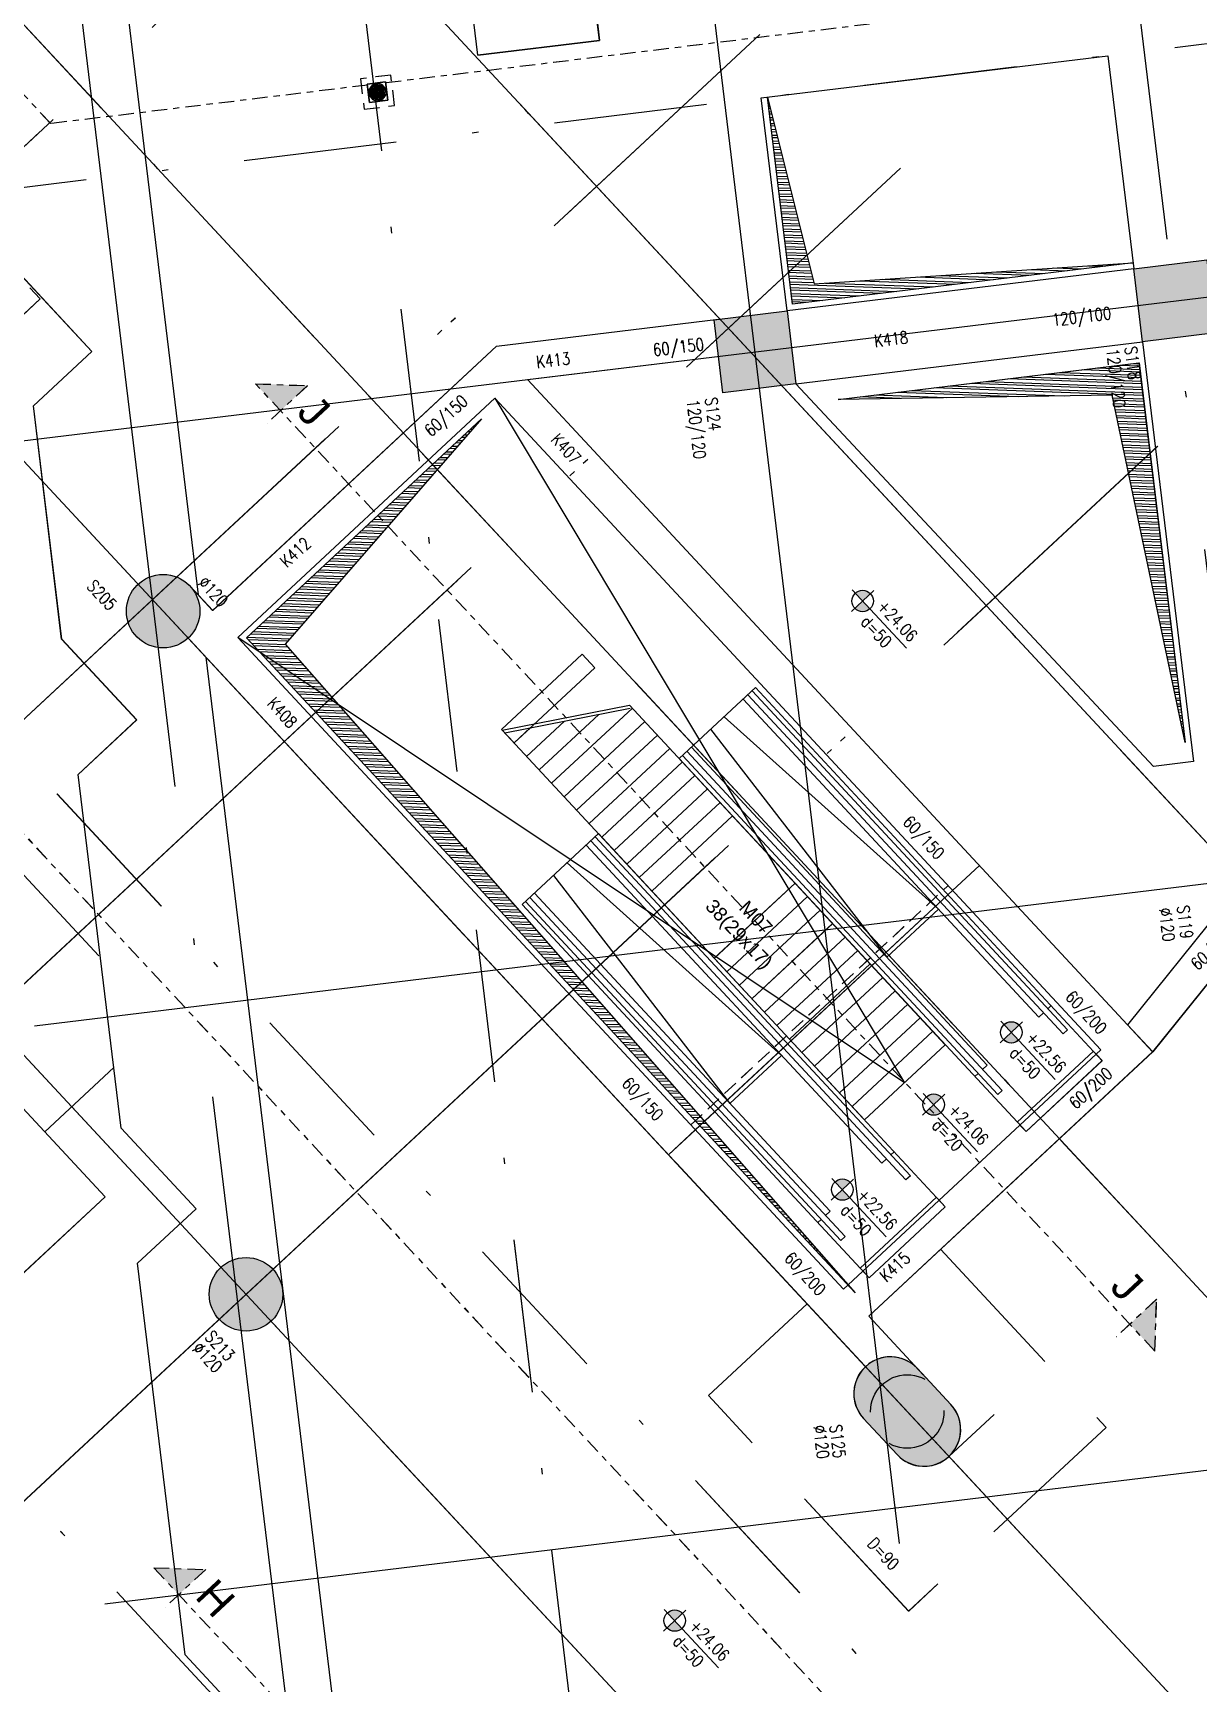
# Model space of a CAD drawing. Header units: inches. Extents: x 400392 to 401495, y 4543971 to 4544133.
# Drawn here: x 400436.44 to 400455.46, y 4544053.25 to 4544080.18 of the extents above; entities that cross this region are included whole.
import ezdxf
from ezdxf.enums import TextEntityAlignment as Align

# ---------------------------------------------------------------- set-up
doc = ezdxf.new("R2010")
doc.units = ezdxf.units.IN
doc.header["$MEASUREMENT"] = 0
for name, pattern in [('ACAD_ISO05W100', [33, 24, -3, 0, -3, 0, -3]), ('AKS', [3, 2.5, -0.25, 0, -0.25]), ('CENTER', [2, 1.25, -0.25, 0.25, -0.25]), ('CIZGI', [0.4, 0.25, -0.15]), ('CONTINU', [0]), ('DASHDOT2', [0.5, 0.25, -0.125, 0, -0.125]), ('HIDDEN', [0.375, 0.25, -0.125])]:
    doc.linetypes.add(name, pattern=pattern)
doc.layers.add('A-DETL', color=90, linetype='Continuous', lineweight=15)
doc.layers.add('A-DETL-GENF', color=92, linetype='Continuous', lineweight=9)
for name, color, linetype in [('aks prota', 2, 'AKS'), ('boşluk prota', 2, 'Continuous'), ('boşluk taraması prota', 252, 'Continuous'), ('iderzi_PROTA', 3, 'Continuous'), ('kesit tarama prota', 252, 'Continuous'), ('kiriş boyutu prota', 6, 'Continuous'), ('kiriş prota', 6, 'Continuous'), ('kolon prota', 1, 'Continuous'), ('kolon tarama prota', 252, 'Continuous'), ('lkolon prota', 4, 'Continuous'), ('merdiven prota', 2, 'Continuous'), ('PRT-AL-TUNEL_EKSENI', 14, 'DASHDOT2'), ('PRT-MI-a_fit_drainage', 10, 'Continuous'), ('prt-s-taxis', 7, 'Continuous'), ('skesit prota', 7, 'Continuous'), ('st-s_level (kot)', 6, 'Continuous'), ('st-s_levelmark (kot işareti)', 4, 'Continuous'), ('st_s_ölçü', 4, 'Continuous'), ('temel prota', 6, 'Continuous'), ('tkesit prota', 7, 'Continuous'), ('tkolon prota', 6, 'Continuous')]:
    doc.layers.add(name, color=color, linetype=linetype)
doc.styles.add('Arial', font='Arial.ttf')
doc.styles.add('OLCU', font='romanstw.shx')
doc.styles.add('PRT-MI-a_Arial', font='Arial.ttf', dxfattribs={"height": 30})
doc.styles.add('TKIRIS', font='romanstw.shx')
doc.styles.add('tkolon', font='romanstw.shx')

# ---------------------------------------------------------------- blocks, each defined once
blk = doc.blocks.new('+24.06 mekanik')
at = {"layer": 'kolon tarama prota', "color": 253}
for p, q in [((17183, 146239), (15183, 146239)), ((15183, 146239), (17183, 146239)), ((17183, 146239), (17183, 144239)), ((17183, 144239), (17183, 146239)), ((17183, 146239), (17183, 146239)), ((17183, 144239), (15183, 144239)), ((17183, 144239), (15183, 144239)), ((17183, 144239), (17183, 144239)), ((17433, 142689), (17433, 142389)), ((17733, 142689), (17433, 142689)), ((17433, 142689), (17733, 142689)), ((17433, 142389), (17433, 142689)), ((17433, 142689), (17433, 142689)), ((17733, 142389), (17733, 142689)), ((17733, 142689), (17733, 142389)), ((17733, 142689), (17733, 142689)), ((17463, 142544), (17443, 142544)), ((17443, 142544), (17463, 142544)), ((17443, 142544), (17443, 142544)), ((17443, 142534), (17463, 142534)), ((17463, 142534), (17443, 142534)), ((17443, 142534), (17443, 142534)), ((17463, 142544), (17463, 142544)), ((17463, 142534), (17463, 142534)), ((17508, 142544), (17488, 142544)), ((17488, 142544), (17508, 142544)), ((17488, 142544), (17488, 142544)), ((17488, 142534), (17508, 142534)), ((17508, 142534), (17488, 142534)), ((17488, 142534), (17488, 142534)), ((17508, 142544), (17508, 142544)), ((17508, 142534), (17508, 142534)), ((17553, 142544), (17533, 142544)), ((17533, 142544), (17553, 142544)), ((17533, 142544), (17533, 142544)), ((17533, 142534), (17553, 142534)), ((17553, 142534), (17533, 142534)), ((17533, 142534), (17533, 142534)), ((17553, 142544), (17553, 142544)), ((17553, 142534), (17553, 142534)), ((17578, 142679), (17578, 142659)), ((17578, 142659), (17578, 142679)), ((17578, 142679), (17578, 142679)), ((17578, 142659), (17578, 142659)), ((17578, 142634), (17578, 142614)), ((17578, 142614), (17578, 142634)), ((17578, 142634), (17578, 142634)), ((17578, 142614), (17578, 142614)), ((17578, 142588), (17578, 142568)), ((17578, 142568), (17578, 142588)), ((17578, 142588), (17578, 142588)), ((17578, 142568), (17578, 142568)), ((17578, 142509), (17578, 142489)), ((17578, 142489), (17578, 142509)), ((17578, 142509), (17578, 142509)), ((17578, 142489), (17578, 142489)), ((17578, 142464), (17578, 142444)), ((17578, 142444), (17578, 142464)), ((17578, 142464), (17578, 142464)), ((17578, 142444), (17578, 142444)), ((17578, 142419), (17578, 142399)), ((17578, 142399), (17578, 142419)), ((17578, 142419), (17578, 142419)), ((17588, 142659), (17588, 142679)), ((17588, 142679), (17588, 142659)), ((17588, 142679), (17588, 142679)), ((17588, 142659), (17588, 142659)), ((17588, 142614), (17588, 142634)), ((17588, 142634), (17588, 142614)), ((17588, 142634), (17588, 142634)), ((17588, 142614), (17588, 142614)), ((17588, 142568), (17588, 142588)), ((17588, 142588), (17588, 142568)), ((17588, 142588), (17588, 142588)), ((17588, 142568), (17588, 142568)), ((17588, 142489), (17588, 142509)), ((17588, 142509), (17588, 142489)), ((17588, 142509), (17588, 142509)), ((17588, 142489), (17588, 142489)), ((17588, 142444), (17588, 142464)), ((17588, 142464), (17588, 142444)), ((17588, 142464), (17588, 142464)), ((17588, 142444), (17588, 142444)), ((17588, 142399), (17588, 142419)), ((17588, 142419), (17588, 142399)), ((17588, 142419), (17588, 142419)), ((17632, 142544), (17612, 142544)), ((17612, 142544), (17632, 142544)), ((17612, 142544), (17612, 142544)), ((17612, 142534), (17632, 142534)), ((17632, 142534), (17612, 142534)), ((17612, 142534), (17612, 142534)), ((17632, 142544), (17632, 142544)), ((17632, 142534), (17632, 142534)), ((17678, 142544), (17658, 142544)), ((17658, 142544), (17678, 142544)), ((17658, 142544), (17658, 142544)), ((17658, 142534), (17678, 142534)), ((17678, 142534), (17658, 142534)), ((17658, 142534), (17658, 142534)), ((17678, 142544), (17678, 142544)), ((17678, 142534), (17678, 142534)), ((17723, 142544), (17703, 142544)), ((17703, 142544), (17723, 142544)), ((17703, 142544), (17703, 142544)), ((17703, 142534), (17723, 142534)), ((17723, 142534), (17703, 142534)), ((17703, 142534), (17703, 142534)), ((17723, 142544), (17723, 142544)), ((17723, 142534), (17723, 142534)), ((17433, 142389), (17733, 142389)), ((17733, 142389), (17433, 142389)), ((17433, 142389), (17433, 142389)), ((17578, 142399), (17578, 142399)), ((17588, 142399), (17588, 142399)), ((17733, 142389), (17733, 142389))]:
    blk.add_line(p, q, dxfattribs=at)
for centre, radius, start, end in [((17583, 142539), 140, 92.0467, 177.9533), ((17583, 142539), 140, 92.0467, 177.9533), ((17583, 142539), 140, 182.0467, 267.9533), ((17583, 142539), 140, 182.0467, 267.9533), ((17583, 142539), 120, 92.388, 177.612), ((17583, 142539), 120, 92.388, 177.612), ((17583, 142539), 120, 182.388, 267.612), ((17583, 142539), 120, 182.388, 267.612), ((17583, 142539), 100, 0, 180), ((17583, 142539), 100, 0, 180), ((17583, 142539), 100, 180, 0), ((17583, 142539), 100, 180, 0), ((17583, 142539), 95, 93.017, 176.983), ((17583, 142539), 95, 93.017, 176.983), ((17583, 142539), 95, 183.017, 266.983), ((17583, 142539), 95, 183.017, 266.983), ((17583, 142539), 90, 0, 180), ((17583, 142539), 90, 0, 180), ((17583, 142539), 90, 180, 0), ((17583, 142539), 90, 180, 0), ((17583, 142539), 75, 93.8226, 176.1774), ((17583, 142539), 75, 93.8226, 176.1774), ((17583, 142539), 75, 183.8226, 266.1774), ((17583, 142539), 75, 183.8226, 266.1774), ((17583, 142539), 59, 0, 180), ((17583, 142539), 59, 180, 0), ((17583, 142539), 50, 0, 180), ((17583, 142539), 50, 0, 180), ((17583, 142539), 50, 95.7392, 174.2608), ((17583, 142539), 50, 95.7392, 174.2608), ((17583, 142539), 50, 180, 0), ((17583, 142539), 50, 180, 0), ((17583, 142539), 50, 185.7392, 264.2608), ((17583, 142539), 50, 185.7392, 264.2608), ((17583, 142539), 30, 99.5941, 170.4059), ((17583, 142539), 30, 99.5941, 170.4059), ((17583, 142509), 29.5, 90, 270), ((17583, 142539), 30, 189.5941, 260.4059), ((17583, 142539), 30, 189.5941, 260.4059), ((17583, 142568), 29.5, 270, 90), ((17583, 142539), 140, 2.0467, 87.9533), ((17583, 142539), 140, 2.0467, 87.9533), ((17583, 142539), 120, 2.388, 87.612), ((17583, 142539), 120, 2.388, 87.612), ((17583, 142539), 95, 3.017, 86.983), ((17583, 142539), 95, 3.017, 86.983), ((17583, 142539), 75, 3.8226, 86.1774), ((17583, 142539), 75, 3.8226, 86.1774), ((17583, 142539), 50, 5.7392, 84.2608), ((17583, 142539), 50, 5.7392, 84.2608), ((17583, 142539), 30, 9.5941, 80.4059), ((17583, 142539), 30, 9.5941, 80.4059), ((17583, 142539), 120, 272.388, 357.612), ((17583, 142539), 140, 272.0467, 357.9533), ((17583, 142539), 50, 275.7392, 354.2608), ((17583, 142539), 30, 279.5941, 350.4059), ((17583, 142539), 95, 273.017, 356.983), ((17583, 142539), 75, 273.8226, 356.1774), ((17583, 142539), 140, 272.0467, 357.9533), ((17583, 142539), 120, 272.388, 357.612), ((17583, 142539), 30, 279.5941, 350.4059), ((17583, 142539), 50, 275.7392, 354.2608), ((17583, 142539), 75, 273.8226, 356.1774), ((17583, 142539), 95, 273.017, 356.983)]:
    blk.add_arc(centre, radius, start, end, dxfattribs=at)
blk = doc.blocks.new('PLAN_KOT')
at = {"layer": 'st-s_levelmark (kot işareti)'}
h = blk.add_hatch(color=256, dxfattribs=at)
h.paths.add_polyline_path([(0, 17.5, 0.414214), (-17.5, 0), (0, 0)])
h.paths.add_polyline_path([(17.5, 0), (0, 0), (0, -17.5, 0.414214)])
for p, q in [((105, 0), (-25, 0)), ((0, 25), (0, -25))]:
    blk.add_line(p, q, dxfattribs=at)
blk.add_circle((0, 0), 17.5, dxfattribs=at)
at = {"layer": 'st-s_level (kot)', "color": 6, "style": 'OLCU', "width": 0.8}
for tag, p in [('KOT', (22.7, 9.8)), ('DÖŞEME_KALINLIĞI', (22.7, -27.6))]:
    blk.add_attdef(tag, p, '', height=20, dxfattribs=at)
blk = doc.blocks.new('A$C5FA63770')
at = {"color": 253}
blk.add_lwpolyline([(-574.4, 268.9), (-574.4, 98.9)], dxfattribs=at)
at = {"layer": 'st_s_ölçü', "color": 252, "ltscale": 0.1}
blk.add_line((236, 98.9), (236, 268.9), dxfattribs=at)
for points in [[(-574.4, 98.9), (257, 98.9), (257, 268.9), (-574.4, 268.9)], [(-574.4, 261.4), (181.3, 261.4), (181.3, 251.7), (-574.4, 251.7)], [(-574.4, 241.4), (134.3, 241.4), (134.3, 251.7)], [(134.3, 268.9), (134.3, 261.4)], [(-574.4, 168.9), (-105.9, 126.4), (-105.9, 241.4), (-574.4, 198.9)], [(-574.4, 126.4), (134.3, 126.4), (134.3, 116.2)], [(-574.4, 106.4), (181.3, 106.4), (181.3, 116.2), (-574.4, 116.2)], [(134.3, 98.9), (134.3, 106.4)]]:
    blk.add_lwpolyline(points, dxfattribs=at)
blk = doc.blocks.new('Stair_Anotation')
at = {"color": 0, "style": 'PRT-MI-a_Arial'}
blk.add_attdef('M.ADI', text='', height=0.2, dxfattribs=at).set_placement((0, 0), align=Align.BOTTOM_CENTER)
blk.add_attdef('BAS.SAYI-(EN-RIHT)', text='', height=0.2, dxfattribs=at).set_placement((0, -0.08), align=Align.TOP_CENTER)
blk = doc.blocks.new('YER SUZGECI_20x20')
at = {"color": 2}
blk.add_lwpolyline([(-20, 0), (0, 0), (0, 20), (-20, 20)], close=True, dxfattribs=at)
for points in [[(0, 20), (-20, 0)], [(-20, 20), (0, 0)]]:
    blk.add_lwpolyline(points, dxfattribs=at)
blk.add_circle((-10, 10), 7, dxfattribs=at)
blk = doc.blocks.new('A$C1a5ef8c2')
at = {"layer": 'boşluk taraması prota', "ltscale": 2}
h = blk.add_hatch(dxfattribs=at)
h.set_pattern_fill('ANSI31', color=256, scale=0.03, angle=-47.076, style=0)
h.set_pattern_definition([(357.923994, (-713.2251, 287.54793), (0.003450452, 0.095187483), [])])
h.paths.add_polyline_path([(57.596, 101.464), (62.803, 101.808), (57.243, 101.133), (56.834, 104.508)])
h = blk.add_hatch(dxfattribs=at)
h.set_pattern_fill('ANSI31', color=256, scale=0.03, angle=-47.076, style=0)
h.set_pattern_definition([(357.923994, (-707.14754, 287.05697), (0.003450452, 0.095187483), [])])
h.paths.add_polyline_path([(62.46, 99.645), (58.059, 99.587), (62.899, 100.175), (63.651, 93.979)])
h = blk.add_hatch(dxfattribs=at)
h.set_pattern_fill('ANSI31', color=256, scale=0.03, angle=-47.076, style=0)
h.set_pattern_definition([(357.923994, (-740.54541, 339.98554), (0.003450452, 0.095187483), [])])
h.paths.add_polyline_path([(52.168, 99.26), (48.962, 95.587), (58.269, 85.003), (48.33, 95.69)])
at = {"layer": 'kesit tarama prota'}
h = blk.add_hatch(color=256, dxfattribs=at)
h.dxf.hatch_style = 1
h.paths.add_polyline_path([(49.327, 99.802), (48.479, 99.833), (48.887, 99.394)])
h = blk.add_hatch(color=256, dxfattribs=at)
h.dxf.hatch_style = 1
h.paths.add_polyline_path([(63.188, 84.898), (63.158, 84.05), (62.749, 84.489)])
h = blk.add_hatch(color=256, dxfattribs=at)
h.dxf.hatch_style = 1
h.paths.add_polyline_path([(47.666, 80.486), (46.818, 80.516), (47.227, 80.077)])
at = {"layer": 'kolon tarama prota'}
h = blk.add_hatch(color=256, dxfattribs=at)
h.dxf.hatch_style = 1
h.paths.add_polyline_path([(64.005, 101.853), (64.15, 100.662), (62.959, 100.517), (62.814, 101.709)])
h = blk.add_hatch(color=256, dxfattribs=at)
h.dxf.hatch_style = 1
h.paths.add_polyline_path([(57.155, 101.022), (57.3, 99.83), (56.109, 99.686), (55.964, 100.877)])
h = blk.add_hatch(color=256, dxfattribs=at)
h.dxf.hatch_style = 1
edge = h.paths.add_edge_path()
edge.add_arc((46.971, 96.123), 0.6, -47.076, 312.924)
h = blk.add_hatch(color=256, dxfattribs=at)
h.dxf.hatch_style = 1
edge = h.paths.add_edge_path()
edge.add_arc((48.324, 84.977), 0.6, -47.076, 312.924)
h = blk.add_hatch(color=256, dxfattribs=at)
h.dxf.hatch_style = 1
edge = h.paths.add_edge_path()
edge.add_arc((58.844, 83.357), 0.6, 42.924, 222.924)
edge.add_line((58.405, 82.948), (58.95, 82.362))
edge.add_arc((59.389, 82.771), 0.6, 222.924, 402.924)
edge.add_line((59.828, 83.179), (59.284, 83.765))
at = {"layer": 'A-DETL', "color": 1, "lineweight": 5}
blk.add_lwpolyline([(18.906, 133.421), (126.814, 17.396)], dxfattribs=at)
at = {"layer": 'aks prota', "ltscale": 10}
for p, q in [((133.168, 17.979), (20.172, 139.475)), ((133.168, 17.979), (20.172, 139.475)), ((133.168, 17.979), (20.172, 139.475)), ((131.311, 19.976), (20.172, 139.475)), ((133.168, 17.979), (20.172, 139.475)), ((125.918, 11.237), (12.923, 132.733)), ((125.918, 11.237), (12.923, 132.733)), ((125.918, 11.237), (12.923, 132.733)), ((124.062, 13.233), (12.923, 132.733)), ((125.918, 11.237), (12.923, 132.733)), ((121.085, 6.742), (8.09, 128.238)), ((121.085, 6.742), (8.09, 128.238)), ((121.085, 6.742), (8.09, 128.238)), ((119.229, 8.739), (8.09, 128.238)), ((121.085, 6.742), (8.09, 128.238)), ((70.617, 42.433), (60.511, 125.652)), ((70.617, 42.433), (60.511, 125.652)), ((70.617, 42.433), (60.511, 125.652)), ((70.617, 42.433), (60.511, 125.652)), ((70.617, 42.433), (60.511, 125.652)), ((70.617, 42.433), (60.511, 125.651)), ((62.622, 51.028), (53.661, 124.82)), ((62.622, 51.028), (53.661, 124.82)), ((62.622, 51.028), (53.661, 124.82)), ((62.622, 51.028), (53.661, 124.82)), ((62.622, 51.028), (53.661, 124.82)), ((62.622, 51.028), (53.661, 124.82)), ((62.622, 51.028), (53.661, 124.82)), ((50.797, 63.38), (43.486, 123.584)), ((50.797, 63.38), (43.486, 123.584)), ((50.797, 63.38), (43.486, 123.584)), ((50.797, 63.38), (43.486, 123.584)), ((50.797, 63.38), (43.486, 123.584)), ((50.797, 63.38), (43.486, 123.584)), ((50.797, 63.38), (43.486, 123.584)), ((120.622, 31.469), (36.574, 121.839)), ((120.622, 31.469), (36.574, 121.839)), ((113.372, 24.727), (29.325, 115.097)), ((113.372, 24.727), (29.325, 115.097)), ((108.54, 20.232), (24.492, 110.602)), ((26.653, 86.918), (52.051, 110.539)), ((26.653, 86.918), (52.051, 110.539)), ((26.653, 86.918), (52.051, 110.539)), ((26.872, 87.121), (52.051, 110.539)), ((31.311, 81.909), (56.709, 105.53)), ((31.311, 81.909), (56.709, 105.53)), ((31.311, 81.909), (56.709, 105.53)), ((31.53, 82.113), (56.709, 105.53)), ((31.53, 82.113), (56.709, 105.53)), ((43.727, 98.786), (90.086, 104.416)), ((43.727, 98.786), (90.086, 104.416)), ((43.727, 98.786), (90.086, 104.416)), ((43.727, 98.786), (90.086, 104.416)), ((43.727, 98.786), (90.086, 104.416)), ((43.727, 98.786), (90.086, 104.416)), ((43.727, 98.786), (90.086, 104.416)), ((33.473, 79.604), (59.005, 103.35)), ((33.473, 79.604), (59.005, 103.35)), ((33.473, 79.604), (59.005, 103.35)), ((33.692, 79.807), (59.005, 103.35)), ((33.692, 79.807), (59.005, 103.35)), ((37.672, 75.07), (63.204, 98.816)), ((37.672, 75.07), (63.204, 98.816)), ((37.672, 75.07), (63.204, 98.816)), ((37.891, 75.274), (63.204, 98.816)), ((37.891, 75.274), (63.204, 98.816)), ((44.872, 89.356), (91.232, 94.986)), ((44.872, 89.356), (91.232, 94.986)), ((44.872, 89.356), (91.232, 94.986)), ((44.872, 89.356), (91.232, 94.986)), ((44.872, 89.356), (91.232, 94.986)), ((44.872, 89.356), (91.232, 94.986)), ((44.872, 89.356), (91.232, 94.986)), ((46.017, 79.925), (92.377, 85.555)), ((46.017, 79.926), (92.377, 85.555)), ((46.017, 79.926), (92.377, 85.555)), ((46.017, 79.926), (92.377, 85.555)), ((46.017, 79.926), (92.377, 85.555)), ((46.017, 79.926), (92.377, 85.555))]:
    blk.add_line(p, q, dxfattribs=at)
at = {"layer": 'boşluk prota', "ltscale": 0.05}
for points in [[(57.596, 101.464), (62.803, 101.808), (57.243, 101.133), (56.834, 104.508)], [(62.46, 99.645), (57.991, 99.579), (62.899, 100.175), (63.651, 93.979)], [(52.168, 99.26), (48.962, 95.587), (58.269, 85.003), (48.33, 95.69)]]:
    blk.add_lwpolyline(points, close=True, dxfattribs=at)
at = {"layer": 'iderzi_PROTA', "linetype": 'ACAD_ISO05W100', "lineweight": 30, "ltscale": 2}
blk.add_lwpolyline([(49.467, 68.11), (49.159, 70.643), (48.233, 71.639), (47.596, 76.895), (48.549, 77.781), (47.329, 79.095), (46.553, 85.484), (47.508, 86.373), (46.285, 87.688), (45.584, 93.46), (46.539, 94.348), (45.315, 95.664), (44.853, 99.471), (45.809, 100.361), (44.585, 101.676), (43.795, 108.184), (44.751, 109.073), (43.527, 110.388), (43.02, 114.566), (43.815, 114.662), (43.152, 120.123)], dxfattribs=at)
at = {"layer": 'kiriş prota'}
for p, q in [((45.303, 114.843), (47.545, 96.387)), ((48.188, 95.695), (52.384, 99.598)), ((52.384, 99.598), (62.275, 88.963)), ((47.779, 96.134), (47.395, 96.548)), ((58.436, 83.796), (47.38, 95.684)), ((58.079, 85.06), (48.188, 95.695)), ((47.668, 95.374), (50.898, 68.774)), ((55.658, 87.663), (59.855, 91.566)), ((59.378, 83.664), (58.488, 84.621))]:
    blk.add_line(p, q, dxfattribs=at)
at = {"layer": 'kiriş prota', "linetype": 'HIDDEN'}
blk.add_line((55.585, 87.742), (59.782, 91.644), dxfattribs=at)
at = {"layer": 'kiriş prota'}
for points in [[(62.392, 105.183), (62.813, 101.709), (57.155, 101.022), (56.735, 104.496)], [(44.323, 88.398), (46.026, 86.567), (44.634, 85.273), (42.932, 87.104)]]:
    blk.add_lwpolyline(points, close=True, dxfattribs=at)
for points in [[(47.779, 96.134), (52.415, 100.446), (56.036, 100.886)], [(57.3, 99.83), (62.959, 100.517), (63.79, 93.668), (63.136, 93.588), (57.3, 99.83)], [(62.715, 89.372), (52.92, 99.903), (56.108, 100.29)], [(59.738, 89.048), (54.585, 94.589)], [(58.42, 87.823), (52.506, 94.181)], [(58.079, 85.06), (62.275, 88.963)], [(58.488, 84.621), (63.123, 88.932)]]:
    blk.add_lwpolyline(points, dxfattribs=at)
at = {"layer": 'kiriş prota', "linetype": 'HIDDEN', "ltscale": 5}
for points in [[(59.855, 91.566), (60.294, 91.974)], [(62.715, 89.372), (63.123, 88.932)], [(55.658, 87.663), (55.219, 87.254)]]:
    blk.add_lwpolyline(points, dxfattribs=at)
at = {"layer": 'kolon prota', "color": 1}
for points in [[(64.005, 101.853), (64.15, 100.662), (62.959, 100.517), (62.814, 101.709)], [(57.155, 101.022), (57.3, 99.83), (56.109, 99.686), (55.964, 100.877)]]:
    blk.add_lwpolyline(points, close=True, dxfattribs=at)
blk.add_lwpolyline([(59.284, 83.765, 1), (58.405, 82.948), (58.95, 82.362, 1), (59.828, 83.179)], format="xyb", close=True, dxfattribs=at)
for centre in [(46.971, 96.123), (48.324, 84.977)]:
    blk.add_circle(centre, 0.6, dxfattribs=at)
at = {"layer": 'kolon prota', "color": 5, "linetype": 'HIDDEN', "ltscale": 5}
blk.add_circle((59.117, 83.064), 0.6, dxfattribs=at)
at = {"layer": 'merdiven prota', "color": 4}
blk.add_lwpolyline([(52.384, 99.598), (59.071, 88.428), (48.188, 95.695)], dxfattribs=at)
at = {"layer": 'merdiven prota', "linetype": 'HIDDEN', "ltscale": 10}
for points in [[(52.506, 94.181), (54.585, 94.589)], [(52.546, 94.138), (54.595, 94.54)], [(54.63, 94.541), (53.312, 93.315)], [(53.522, 94.33), (52.903, 93.754)], [(54.081, 94.439), (53.108, 93.534)], [(54.835, 94.321), (53.517, 93.095)], [(52.964, 94.22), (52.699, 93.974)], [(55.039, 94.101), (53.721, 92.875)], [(55.243, 93.881), (53.925, 92.656)], [(55.448, 93.662), (54.13, 92.436)], [(55.652, 93.442), (54.334, 92.216)], [(55.856, 93.222), (54.538, 91.996)], [(56.061, 93.003), (54.743, 91.777)], [(56.265, 92.783), (54.947, 91.557)], [(57.286, 91.685), (55.968, 90.459)], [(57.491, 91.465), (56.173, 90.239)], [(57.695, 91.245), (56.377, 90.019)], [(57.899, 91.026), (56.581, 89.8)], [(58.104, 90.806), (56.786, 89.58)], [(58.308, 90.586), (56.99, 89.36)], [(58.512, 90.367), (57.194, 89.141)], [(58.717, 90.147), (57.398, 88.921)], [(58.921, 89.927), (57.603, 88.701)], [(59.125, 89.708), (57.807, 88.482)], [(59.329, 89.488), (58.011, 88.262)], [(59.534, 89.268), (58.216, 88.042)], [(59.738, 89.048), (58.42, 87.823)], [(62.202, 88.895), (62.301, 88.789), (61.056, 87.631), (60.957, 87.737)], [(59.639, 86.511), (59.738, 86.405), (58.493, 85.248), (58.395, 85.354)]]:
    blk.add_lwpolyline(points, dxfattribs=at)
at = {"layer": 'PRT-AL-TUNEL_EKSENI', "ltscale": 10}
for p, q in [((16.474, 136.036), (129.47, 14.54)), ((10.506, 130.485), (123.502, 8.99)), ((4.538, 124.935), (117.534, 3.439)), ((56.076, 58.067), (48.052, 124.139)), ((43.232, 102.863), (89.591, 108.493))]:
    blk.add_line(p, q, dxfattribs=at)
at = {"layer": 'PRT-MI-a_fit_drainage', "color": 2, "linetype": 'CIZGI'}
blk.add_lwpolyline([(50.688, 104.87), (50.192, 104.81), (50.252, 104.313), (50.749, 104.374)], close=True, dxfattribs=at)
at = {"layer": 'skesit prota', "linetype": 'CENTER', "ltscale": 0.2}
for p, q in [((48.479, 99.833), (49.327, 99.802)), ((49.327, 99.802), (48.668, 99.189)), ((63.188, 84.898), (62.529, 84.285)), ((63.158, 84.05), (63.188, 84.898)), ((46.818, 80.516), (47.666, 80.486)), ((47.666, 80.486), (47.007, 79.873))]:
    blk.add_line(p, q, dxfattribs=at)
for points in [[(93.991, 110.011), (45.135, 104.078), (13.126, 138.495)], [(6.701, 133.338), (120.284, 11.212)], [(63.158, 84.05), (48.479, 99.833)], [(46.818, 80.516), (100.596, 22.693)]]:
    blk.add_lwpolyline(points, dxfattribs=at)
at = {"layer": 'temel prota', "linetype": 'HIDDEN', "ltscale": 10}
blk.add_lwpolyline([(42.241, 104.146), (44.965, 101.217), (42.036, 98.493), (39.312, 101.422)], close=True, dxfattribs=at)
at = {"layer": 'temel prota', "color": 5}
blk.add_lwpolyline([(53.813, 95.419), (54.017, 95.199), (52.699, 93.974), (52.495, 94.193)], close=True, dxfattribs=at)
at = {"layer": 'temel prota', "linetype": 'HIDDEN', "ltscale": 10}
for points in [[(43.298, 87.444), (41.289, 89.605), (44.218, 92.329), (45.946, 90.471)], [(46.164, 88.676), (45.038, 87.629)], [(59.659, 85.711), (62.362, 82.805), (59.14, 79.808), (55.871, 83.323), (57.482, 84.821)]]:
    blk.add_lwpolyline(points, dxfattribs=at)
at = {"layer": 'temel prota'}
for points in [[(64.251, 91.288), (62.71, 89.376)], [(65.094, 91.378), (63.123, 88.932)], [(59.798, 82.331), (60.535, 83.017)]]:
    blk.add_lwpolyline(points, dxfattribs=at)
at = {"xscale": 0.01000000000024428, "yscale": 0.01000000000024428, "zscale": 0.01000000000024428, "rotation": 312.9239939580838}
for p in [(58.582, 88.839), (56.019, 86.456)]:
    blk.add_blockref('A$C5FA63770', p, dxfattribs=at)
at = {"layer": 'A-DETL-GENF', "xscale": 0.001000000000024428, "yscale": 0.001000000000024428, "zscale": 0.001000000000024428, "rotation": 276.923993958082}
blk.add_blockref('+24.06 mekanik', (-93.149, 104.863), dxfattribs=at)
at = {"layer": 'PRT-MI-a_fit_drainage', "color": 2, "xscale": 0.01000000000024428, "yscale": 0.01000000000024428, "zscale": 0.01000000000024428, "rotation": 186.9312062755236}
blk.add_blockref('YER SUZGECI_20x20', (50.359, 104.679), dxfattribs=at)
at = {"layer": 'prt-s-taxis'}
ref = blk.add_blockref('Stair_Anotation', (56.523, 90.994), dxfattribs=dict(at, xscale=-1.125000000027481, yscale=1.125000000027481, zscale=1.125000000027481, rotation=313.4729572125408))
ref.add_attrib('M.ADI', 'M07', dxfattribs={"layer": '0', "color": 0, "height": 0.225, "rotation": 313.473, "style": 'PRT-MI-a_Arial'}).set_placement((56.517, 91.001), align=Align.BOTTOM_CENTER)
ref.add_attrib('BAS.SAYI-(EN-RIHT)', '38(29x17)', dxfattribs={"layer": '0', "color": 0, "height": 0.225, "rotation": 313.473, "style": 'PRT-MI-a_Arial'}).set_placement((56.456, 90.934), align=Align.TOP_CENTER)
at = {"layer": 'st-s_level (kot)', "linetype": 'CONTINU', "ltscale": 0.1, "xscale": 0.01000000000024428, "yscale": 0.01000000000024428, "zscale": 0.01000000000024428, "rotation": 312.9239939580838}
for p, values in [((58.389, 96.288), {'KOT': '+24.06', 'DÖŞEME_KALINLIĞI': 'd=50'}), ((60.816, 89.25), {'KOT': '+22.56', 'DÖŞEME_KALINLIĞI': 'd=50'}), ((59.549, 88.072), {'KOT': '+24.06', 'DÖŞEME_KALINLIĞI': 'd=20'}), ((58.058, 86.685), {'KOT': '+22.56', 'DÖŞEME_KALINLIĞI': 'd=50'}), ((55.321, 79.653), {'KOT': '+24.06', 'DÖŞEME_KALINLIĞI': 'd=50'})]:
    blk.add_blockref('PLAN_KOT', p, dxfattribs=at).add_auto_attribs(values)
at = {"layer": 'kiriş boyutu prota', "ltscale": 0.05, "style": 'TKIRIS', "width": 0.8}
for s, rotation, p in [('120/100', 6.924, (62.446, 100.989)), ('60/150', 6.924, (55.797, 100.483)), ('60/150', 42.506, (51.896, 99.595)), ('60/150', 312.506, (59.669, 92.122)), ('60/150', 42.506, (64.406, 90.889)), ('60/200', 312.506, (62.322, 89.269)), ('60/200', 42.506, (62.419, 88.623)), ('60/150', 312.506, (55.082, 87.856)), ('60/200', 312.506, (57.735, 85.003))]:
    blk.add_text(s, height=0.2, rotation=rotation, dxfattribs=at).set_placement(p, align=Align.MIDDLE_RIGHT)
at = {"layer": 'kiriş prota', "ltscale": 0.05, "style": 'TKIRIS', "width": 0.8}
for s, rotation, p in [('K418', 6.924, (58.578, 100.528)), ('K413', 6.924, (53.061, 100.184)), ('K407', 312.506, (53.36, 98.977)), ('K412', 42.506, (48.924, 96.898)), ('K408', 312.506, (48.729, 94.67)), ('K415', 42.506, (58.709, 85.238))]:
    blk.add_text(s, height=0.2, rotation=rotation, dxfattribs=at).set_placement(p, align=Align.MIDDLE_LEFT)
at = {"layer": 'lkolon prota', "style": 'tkolon', "width": 0.8}
for s, rotation, p in [('120/120', 276.924, (62.368, 100.395)), ('120/120', 276.924, (55.518, 99.563)), ('%%C120', 312.924, (47.529, 96.574)), ('%%C120', 276.924, (63.224, 91.268)), ('%%C120', 312.924, (47.436, 84.08)), ('%%C120', 276.924, (57.582, 82.828))]:
    blk.add_text(s, height=0.2, rotation=rotation, dxfattribs=at).set_placement(p)
at = {"layer": 'st-s_level (kot)', "color": 6, "style": 'OLCU', "width": 0.8}
for tag, p, rotation in [('D=60', (41.417, 99.58), 312.924), ('D=60', (34.914, 96.881), 312.924), ('D=60', (41.724, 89.558), 312.924), ('D=60', (74.072, 82.365), 276.924), ('D=90', (58.452, 80.894), 312.924), ('D=60', (82.07, 73.768), 276.924), ('D=60', (66.17, 72.697), 312.924), ('D=60', (59.529, 70.146), 312.924), ('D=60', (74.283, 63.914), 312.924), ('D=60', (67.523, 61.55), 312.924), ('D=60', (81.905, 55.778), 312.924), ('D=60', (75.518, 52.954), 312.924), ('D=60', (83.512, 44.358), 312.924), ('D=60', (93.868, 42.953), 312.924), ('D=60', (102.234, 34.187), 312.924), ('D=60', (95.218, 31.81), 312.924), ('D=60', (99.288, 27.664), 312.924), ('+22.51', (112.229, 23.935), 312.924), ('+20.81', (108.552, 21.5), 312.924), ('D=80', (97.117, 17.526), 312.924)]:
    blk.add_attdef(tag, p, '', height=0.2, rotation=rotation, dxfattribs=at)
at = {"layer": 'tkesit prota', "style": 'Arial'}
for s, p in [('J', (49.133, 99.349)), ('J', (62.405, 85.079)), ('H', (47.473, 80.033))]:
    blk.add_text(s, height=0.5, rotation=312.924, dxfattribs=at).set_placement(p)
at = {"layer": 'tkolon prota', "style": 'tkolon', "width": 0.8}
for s, rotation, p in [('S118', 276.924, (62.666, 100.431)), ('S124', 276.924, (55.816, 99.599)), ('S205', 312.924, (45.712, 96.516)), ('S119', 276.924, (63.521, 91.312)), ('S213', 312.924, (47.639, 84.269)), ('S125', 276.924, (57.849, 82.837))]:
    blk.add_text(s, height=0.2, rotation=rotation, dxfattribs=at).set_placement(p)

msp = doc.modelspace()

# ---------------------------------------------------------------- hatches: boundary and pattern name
at = {"layer": 'boşluk taraması prota', "ltscale": 2}
h = msp.add_hatch(dxfattribs=at)
h.set_pattern_fill('ANSI31', color=256, scale=0.03, angle=-47.076, style=0)
h.set_pattern_definition([(357.923994, (399678.3672, 4544262.16807), (0.003450452, 0.095187483), [])])
h.paths.add_polyline_path([(400449.189, 4544076.084), (400454.395, 4544076.428), (400448.835, 4544075.753), (400448.426, 4544079.128)])
h = msp.add_hatch(dxfattribs=at)
h.set_pattern_fill('ANSI31', color=256, scale=0.03, angle=-47.076, style=0)
h.set_pattern_definition([(357.923994, (399684.44476, 4544261.67711), (0.003450452, 0.095187483), [])])
h.paths.add_polyline_path([(400454.052, 4544074.265), (400449.651, 4544074.207), (400454.492, 4544074.795), (400455.243, 4544068.6)])
h = msp.add_hatch(dxfattribs=at)
h.set_pattern_fill('ANSI31', color=256, scale=0.03, angle=-47.076, style=0)
h.set_pattern_definition([(357.923994, (399651.04689, 4544314.60568), (0.003450452, 0.095187483), [])])
h.paths.add_polyline_path([(400443.76, 4544073.88), (400440.555, 4544070.207), (400449.861, 4544059.623), (400439.922, 4544070.31)])
at = {"layer": 'kesit tarama prota'}
h = msp.add_hatch(color=256, dxfattribs=at)
h.dxf.hatch_style = 1
h.paths.add_polyline_path([(400440.919, 4544074.423), (400440.071, 4544074.453), (400440.48, 4544074.014)])
h = msp.add_hatch(color=256, dxfattribs=at)
h.dxf.hatch_style = 1
h.paths.add_polyline_path([(400454.781, 4544059.518), (400454.75, 4544058.67), (400454.341, 4544059.11)])
h = msp.add_hatch(color=256, dxfattribs=at)
h.dxf.hatch_style = 1
h.paths.add_polyline_path([(400439.258, 4544055.106), (400438.41, 4544055.136), (400438.819, 4544054.697)])
at = {"layer": 'kolon tarama prota'}
h = msp.add_hatch(color=256, dxfattribs=at)
h.dxf.hatch_style = 1
h.paths.add_polyline_path([(400455.597, 4544076.474), (400455.742, 4544075.282), (400454.551, 4544075.138), (400454.406, 4544076.329)])
h = msp.add_hatch(color=256, dxfattribs=at)
h.dxf.hatch_style = 1
h.paths.add_polyline_path([(400448.748, 4544075.642), (400448.892, 4544074.45), (400447.701, 4544074.306), (400447.557, 4544075.497)])
h = msp.add_hatch(color=256, dxfattribs=at)
h.dxf.hatch_style = 1
edge = h.paths.add_edge_path()
edge.add_arc((400438.563, 4544070.743), 0.6, -47.076, 312.924)
h = msp.add_hatch(color=256, dxfattribs=at)
h.dxf.hatch_style = 1
edge = h.paths.add_edge_path()
edge.add_arc((400439.916, 4544059.597), 0.6, -47.076, 312.924)
h = msp.add_hatch(color=256, dxfattribs=at)
h.dxf.hatch_style = 1
edge = h.paths.add_edge_path()
edge.add_arc((400450.437, 4544057.977), 0.6, 42.924, 222.924)
edge.add_line((400449.997, 4544057.568), (400450.542, 4544056.982))
edge.add_arc((400450.981, 4544057.391), 0.6, 222.924, 402.924)
edge.add_line((400451.421, 4544057.8), (400450.876, 4544058.385))

# ---------------------------------------------------------------- linework, layer by layer
at = {"layer": 'A-DETL', "color": 1, "lineweight": 5}
msp.add_lwpolyline([(400410.498, 4544108.041), (400518.406, 4543992.016)], dxfattribs=at)
at = {"layer": 'aks prota', "ltscale": 10}
for p, q in [((400524.76, 4543992.599), (400411.764, 4544114.095)), ((400524.76, 4543992.599), (400411.764, 4544114.095)), ((400524.76, 4543992.599), (400411.764, 4544114.095)), ((400522.903, 4543994.596), (400411.764, 4544114.095)), ((400524.76, 4543992.599), (400411.764, 4544114.095)), ((400517.511, 4543985.857), (400404.515, 4544107.353)), ((400517.511, 4543985.857), (400404.515, 4544107.353)), ((400517.511, 4543985.857), (400404.515, 4544107.353)), ((400515.654, 4543987.853), (400404.515, 4544107.353)), ((400517.511, 4543985.857), (400404.515, 4544107.353)), ((400512.678, 4543981.362), (400399.682, 4544102.858)), ((400512.678, 4543981.362), (400399.682, 4544102.858)), ((400512.678, 4543981.362), (400399.682, 4544102.858)), ((400510.821, 4543983.359), (400399.682, 4544102.858)), ((400512.678, 4543981.362), (400399.682, 4544102.858)), ((400462.209, 4544017.053), (400452.103, 4544100.272)), ((400462.209, 4544017.053), (400452.103, 4544100.272)), ((400462.209, 4544017.053), (400452.103, 4544100.272)), ((400462.209, 4544017.053), (400452.103, 4544100.272)), ((400462.209, 4544017.053), (400452.103, 4544100.272)), ((400462.209, 4544017.053), (400452.103, 4544100.271)), ((400454.214, 4544025.649), (400445.253, 4544099.44)), ((400454.214, 4544025.649), (400445.253, 4544099.44)), ((400454.214, 4544025.649), (400445.253, 4544099.44)), ((400454.214, 4544025.649), (400445.253, 4544099.44)), ((400454.214, 4544025.649), (400445.253, 4544099.44)), ((400454.214, 4544025.649), (400445.253, 4544099.44)), ((400454.214, 4544025.649), (400445.253, 4544099.44)), ((400442.389, 4544038.001), (400435.078, 4544098.205)), ((400442.389, 4544038.001), (400435.078, 4544098.205)), ((400442.389, 4544038.001), (400435.078, 4544098.205)), ((400442.389, 4544038.001), (400435.078, 4544098.205)), ((400442.389, 4544038.001), (400435.078, 4544098.205)), ((400442.389, 4544038.001), (400435.078, 4544098.205)), ((400442.389, 4544038.001), (400435.078, 4544098.205)), ((400512.214, 4544006.089), (400428.167, 4544096.459)), ((400512.214, 4544006.089), (400428.167, 4544096.459)), ((400504.965, 4543999.347), (400420.917, 4544089.717)), ((400504.965, 4543999.347), (400420.917, 4544089.717)), ((400500.132, 4543994.852), (400416.084, 4544085.222)), ((400418.246, 4544061.538), (400443.644, 4544085.159)), ((400418.246, 4544061.538), (400443.644, 4544085.159)), ((400418.246, 4544061.538), (400443.644, 4544085.159)), ((400418.464, 4544061.742), (400443.644, 4544085.159)), ((400422.904, 4544056.529), (400448.302, 4544080.15)), ((400422.904, 4544056.529), (400448.302, 4544080.15)), ((400422.904, 4544056.529), (400448.302, 4544080.15)), ((400423.123, 4544056.733), (400448.302, 4544080.15)), ((400423.123, 4544056.733), (400448.302, 4544080.15)), ((400435.319, 4544073.407), (400481.679, 4544079.036)), ((400435.319, 4544073.407), (400481.679, 4544079.036)), ((400435.319, 4544073.407), (400481.679, 4544079.036)), ((400435.319, 4544073.407), (400481.679, 4544079.036)), ((400435.319, 4544073.407), (400481.679, 4544079.036)), ((400435.319, 4544073.407), (400481.679, 4544079.036)), ((400435.319, 4544073.407), (400481.679, 4544079.036)), ((400425.065, 4544054.224), (400450.597, 4544077.97)), ((400425.065, 4544054.224), (400450.597, 4544077.97)), ((400425.065, 4544054.224), (400450.597, 4544077.97)), ((400425.284, 4544054.428), (400450.597, 4544077.97)), ((400425.284, 4544054.428), (400450.597, 4544077.97)), ((400429.264, 4544049.69), (400454.797, 4544073.436)), ((400429.264, 4544049.69), (400454.797, 4544073.436)), ((400429.264, 4544049.69), (400454.797, 4544073.436)), ((400429.483, 4544049.894), (400454.797, 4544073.436)), ((400429.483, 4544049.894), (400454.797, 4544073.436)), ((400436.465, 4544063.976), (400482.824, 4544069.606)), ((400436.465, 4544063.976), (400482.824, 4544069.606)), ((400436.465, 4544063.976), (400482.824, 4544069.606)), ((400436.465, 4544063.976), (400482.824, 4544069.606)), ((400436.465, 4544063.976), (400482.824, 4544069.606)), ((400436.465, 4544063.976), (400482.824, 4544069.606)), ((400436.465, 4544063.976), (400482.824, 4544069.606)), ((400437.61, 4544054.546), (400483.969, 4544060.176)), ((400437.61, 4544054.546), (400483.969, 4544060.176)), ((400437.61, 4544054.546), (400483.969, 4544060.176)), ((400437.61, 4544054.546), (400483.969, 4544060.176)), ((400437.61, 4544054.546), (400483.969, 4544060.176)), ((400437.61, 4544054.545), (400483.969, 4544060.175))]:
    msp.add_line(p, q, dxfattribs=at)
at = {"layer": 'boşluk prota', "ltscale": 0.05}
for points in [[(400449.189, 4544076.084), (400454.395, 4544076.428), (400448.835, 4544075.753), (400448.426, 4544079.128)], [(400454.052, 4544074.265), (400449.583, 4544074.199), (400454.492, 4544074.795), (400455.243, 4544068.6)], [(400443.76, 4544073.88), (400440.555, 4544070.207), (400449.861, 4544059.623), (400439.922, 4544070.31)]]:
    msp.add_lwpolyline(points, close=True, dxfattribs=at)
at = {"layer": 'iderzi_PROTA', "linetype": 'ACAD_ISO05W100', "lineweight": 30, "ltscale": 2}
msp.add_lwpolyline([(400441.059, 4544042.73), (400440.752, 4544045.263), (400439.825, 4544046.26), (400439.188, 4544051.515), (400440.141, 4544052.401), (400438.921, 4544053.715), (400438.145, 4544060.104), (400439.101, 4544060.993), (400437.877, 4544062.308), (400437.176, 4544068.08), (400438.132, 4544068.968), (400436.908, 4544070.285), (400436.445, 4544074.092), (400437.401, 4544074.981), (400436.178, 4544076.297), (400435.387, 4544082.804), (400436.343, 4544083.693), (400435.12, 4544085.009), (400434.612, 4544089.186), (400435.407, 4544089.282), (400434.744, 4544094.743)], dxfattribs=at)
at = {"layer": 'kiriş prota'}
for p, q in [((400436.896, 4544089.463), (400439.137, 4544071.007)), ((400439.78, 4544070.315), (400443.977, 4544074.218)), ((400443.977, 4544074.218), (400453.868, 4544063.583)), ((400439.372, 4544070.755), (400438.987, 4544071.168)), ((400450.028, 4544058.416), (400438.972, 4544070.304)), ((400449.671, 4544059.68), (400439.78, 4544070.315)), ((400439.26, 4544069.994), (400442.49, 4544043.394)), ((400447.251, 4544062.283), (400451.447, 4544066.186)), ((400450.97, 4544058.284), (400450.08, 4544059.241))]:
    msp.add_line(p, q, dxfattribs=at)
at = {"layer": 'kiriş prota', "linetype": 'HIDDEN'}
msp.add_line((400447.178, 4544062.362), (400451.374, 4544066.264), dxfattribs=at)
at = {"layer": 'kiriş prota'}
for points in [[(400453.985, 4544079.803), (400454.406, 4544076.329), (400448.748, 4544075.642), (400448.327, 4544079.116)], [(400435.915, 4544063.018), (400437.618, 4544061.187), (400436.227, 4544059.893), (400434.524, 4544061.724)]]:
    msp.add_lwpolyline(points, close=True, dxfattribs=at)
for points in [[(400439.372, 4544070.755), (400444.007, 4544075.066), (400447.628, 4544075.506)], [(400448.892, 4544074.45), (400454.551, 4544075.138), (400455.383, 4544068.288), (400454.728, 4544068.208), (400448.892, 4544074.45)], [(400454.307, 4544063.992), (400444.513, 4544074.523), (400447.7, 4544074.91)], [(400451.33, 4544063.668), (400446.177, 4544069.209)], [(400450.012, 4544062.443), (400444.098, 4544068.802)], [(400449.671, 4544059.68), (400453.868, 4544063.583)], [(400450.08, 4544059.241), (400454.716, 4544063.552)]]:
    msp.add_lwpolyline(points, dxfattribs=at)
at = {"layer": 'kiriş prota', "linetype": 'HIDDEN', "ltscale": 5}
for points in [[(400451.447, 4544066.186), (400451.886, 4544066.594)], [(400454.307, 4544063.992), (400454.716, 4544063.552)], [(400447.251, 4544062.283), (400446.811, 4544061.875)]]:
    msp.add_lwpolyline(points, dxfattribs=at)
at = {"layer": 'kolon prota', "color": 1}
for points in [[(400455.597, 4544076.474), (400455.742, 4544075.282), (400454.551, 4544075.138), (400454.406, 4544076.329)], [(400448.748, 4544075.642), (400448.892, 4544074.45), (400447.701, 4544074.306), (400447.557, 4544075.497)]]:
    msp.add_lwpolyline(points, close=True, dxfattribs=at)
msp.add_lwpolyline([(400450.876, 4544058.385, 1), (400449.997, 4544057.568), (400450.542, 4544056.982, 1), (400451.421, 4544057.8)], format="xyb", close=True, dxfattribs=at)
for centre in [(400438.563, 4544070.743), (400439.916, 4544059.597)]:
    msp.add_circle(centre, 0.6, dxfattribs=at)
at = {"layer": 'kolon prota', "color": 5, "linetype": 'HIDDEN', "ltscale": 5}
msp.add_circle((400450.709, 4544057.684), 0.6, dxfattribs=at)
at = {"layer": 'merdiven prota', "color": 4}
msp.add_lwpolyline([(400443.977, 4544074.218), (400450.663, 4544063.048), (400439.78, 4544070.315)], dxfattribs=at)
at = {"layer": 'merdiven prota', "linetype": 'HIDDEN', "ltscale": 10}
for points in [[(400444.098, 4544068.802), (400446.177, 4544069.209)], [(400444.138, 4544068.758), (400446.187, 4544069.16)], [(400445.673, 4544069.059), (400444.7, 4544068.154)], [(400446.223, 4544069.161), (400444.904, 4544067.935)], [(400444.557, 4544068.84), (400444.291, 4544068.594)], [(400445.115, 4544068.95), (400444.496, 4544068.374)], [(400446.427, 4544068.941), (400445.109, 4544067.715)], [(400446.631, 4544068.721), (400445.313, 4544067.495)], [(400446.836, 4544068.501), (400445.518, 4544067.276)], [(400447.04, 4544068.282), (400445.722, 4544067.056)], [(400447.244, 4544068.062), (400445.926, 4544066.836)], [(400447.449, 4544067.842), (400446.131, 4544066.617)], [(400447.653, 4544067.623), (400446.335, 4544066.397)], [(400447.857, 4544067.403), (400446.539, 4544066.177)], [(400448.879, 4544066.305), (400447.561, 4544065.079)], [(400449.083, 4544066.085), (400447.765, 4544064.859)], [(400449.287, 4544065.865), (400447.969, 4544064.64)], [(400449.492, 4544065.646), (400448.174, 4544064.42)], [(400449.696, 4544065.426), (400448.378, 4544064.2)], [(400449.9, 4544065.206), (400448.582, 4544063.981)], [(400450.104, 4544064.987), (400448.786, 4544063.761)], [(400450.309, 4544064.767), (400448.991, 4544063.541)], [(400450.513, 4544064.547), (400449.195, 4544063.321)], [(400450.717, 4544064.328), (400449.399, 4544063.102)], [(400450.922, 4544064.108), (400449.604, 4544062.882)], [(400451.126, 4544063.888), (400449.808, 4544062.662)], [(400451.33, 4544063.669), (400450.012, 4544062.443)], [(400453.794, 4544063.515), (400453.893, 4544063.409), (400452.648, 4544062.251), (400452.55, 4544062.357)], [(400451.232, 4544061.132), (400451.33, 4544061.025), (400450.086, 4544059.868), (400449.987, 4544059.974)]]:
    msp.add_lwpolyline(points, dxfattribs=at)
at = {"layer": 'PRT-AL-TUNEL_EKSENI', "ltscale": 10}
for p, q in [((400408.067, 4544110.656), (400521.062, 4543989.16)), ((400402.099, 4544105.105), (400515.094, 4543983.61)), ((400396.131, 4544099.555), (400509.126, 4543978.059)), ((400447.668, 4544032.687), (400439.645, 4544098.759)), ((400434.824, 4544077.483), (400481.184, 4544083.113))]:
    msp.add_line(p, q, dxfattribs=at)
at = {"layer": 'PRT-MI-a_fit_drainage', "color": 2, "linetype": 'CIZGI'}
msp.add_lwpolyline([(400442.281, 4544079.49), (400441.784, 4544079.43), (400441.845, 4544078.933), (400442.341, 4544078.994)], close=True, dxfattribs=at)
at = {"layer": 'skesit prota', "linetype": 'CENTER', "ltscale": 0.2}
for p, q in [((400440.071, 4544074.453), (400440.919, 4544074.423)), ((400440.919, 4544074.423), (400440.26, 4544073.81)), ((400454.781, 4544059.518), (400454.122, 4544058.905)), ((400454.75, 4544058.67), (400454.781, 4544059.518)), ((400438.41, 4544055.136), (400439.258, 4544055.106)), ((400439.258, 4544055.106), (400438.599, 4544054.493))]:
    msp.add_line(p, q, dxfattribs=at)
for points in [[(400485.584, 4544084.631), (400436.728, 4544078.698), (400404.719, 4544113.115)], [(400398.294, 4544107.959), (400511.876, 4543985.832)], [(400454.75, 4544058.67), (400440.071, 4544074.453)], [(400438.41, 4544055.136), (400492.188, 4543997.313)]]:
    msp.add_lwpolyline(points, dxfattribs=at)
at = {"layer": 'temel prota', "linetype": 'HIDDEN', "ltscale": 10}
msp.add_lwpolyline([(400433.833, 4544078.766), (400436.557, 4544075.837), (400433.628, 4544073.113), (400430.904, 4544076.042)], close=True, dxfattribs=at)
at = {"layer": 'temel prota', "color": 5}
msp.add_lwpolyline([(400445.405, 4544070.039), (400445.61, 4544069.82), (400444.292, 4544068.594), (400444.087, 4544068.813)], close=True, dxfattribs=at)
at = {"layer": 'temel prota', "linetype": 'HIDDEN', "ltscale": 10}
for points in [[(400434.89, 4544062.065), (400432.881, 4544064.225), (400435.81, 4544066.949), (400437.538, 4544065.091)], [(400437.756, 4544063.296), (400436.631, 4544062.249)], [(400451.252, 4544060.331), (400453.954, 4544057.425), (400450.733, 4544054.428), (400447.464, 4544057.943), (400449.075, 4544059.441)]]:
    msp.add_lwpolyline(points, dxfattribs=at)
at = {"layer": 'temel prota'}
for points in [[(400455.843, 4544065.908), (400454.303, 4544063.996)], [(400456.687, 4544065.998), (400454.716, 4544063.552)], [(400451.39, 4544056.952), (400452.127, 4544057.637)]]:
    msp.add_lwpolyline(points, dxfattribs=at)

# ---------------------------------------------------------------- block references
msp.add_blockref('A$C1a5ef8c2', (400391.592, 4543974.62))
at = {"xscale": 0.01000000000024428, "yscale": 0.01000000000024428, "zscale": 0.01000000000024428, "rotation": 312.9239939580838}
for p in [(400450.174, 4544063.459), (400447.611, 4544061.076)]:
    msp.add_blockref('A$C5FA63770', p, dxfattribs=at)
at = {"layer": 'A-DETL-GENF', "xscale": 0.001000000000024428, "yscale": 0.001000000000024428, "zscale": 0.001000000000024428, "rotation": 276.923993958082}
msp.add_blockref('+24.06 mekanik', (400298.444, 4544079.483), dxfattribs=at)
at = {"layer": 'PRT-MI-a_fit_drainage', "color": 2, "xscale": 0.01000000000024428, "yscale": 0.01000000000024428, "zscale": 0.01000000000024428, "rotation": 186.9312062755236}
msp.add_blockref('YER SUZGECI_20x20', (400441.951, 4544079.299), dxfattribs=at)
at = {"layer": 'prt-s-taxis'}
ref = msp.add_blockref('Stair_Anotation', (400448.115, 4544065.614), dxfattribs=dict(at, xscale=-1.125000000027481, yscale=1.125000000027481, zscale=1.125000000027481, rotation=313.4729572125408))
ref.add_attrib('M.ADI', 'M07', dxfattribs={"layer": '0', "color": 0, "height": 0.225, "rotation": 313.473, "style": 'PRT-MI-a_Arial'}).set_placement((400448.109, 4544065.621), align=Align.BOTTOM_CENTER)
ref.add_attrib('BAS.SAYI-(EN-RIHT)', '38(29x17)', dxfattribs={"layer": '0', "color": 0, "height": 0.225, "rotation": 313.473, "style": 'PRT-MI-a_Arial'}).set_placement((400448.048, 4544065.554), align=Align.TOP_CENTER)
at = {"layer": 'st-s_level (kot)', "linetype": 'CONTINU', "ltscale": 0.1, "xscale": 0.01000000000024428, "yscale": 0.01000000000024428, "zscale": 0.01000000000024428, "rotation": 312.9239939580838}
for p, values in [((400449.981, 4544070.908), {'KOT': '+24.06', 'DÖŞEME_KALINLIĞI': 'd=50'}), ((400452.409, 4544063.87), {'KOT': '+22.56', 'DÖŞEME_KALINLIĞI': 'd=50'}), ((400451.141, 4544062.692), {'KOT': '+24.06', 'DÖŞEME_KALINLIĞI': 'd=20'}), ((400449.65, 4544061.305), {'KOT': '+22.56', 'DÖŞEME_KALINLIĞI': 'd=50'}), ((400446.913, 4544054.273), {'KOT': '+24.06', 'DÖŞEME_KALINLIĞI': 'd=50'})]:
    msp.add_blockref('PLAN_KOT', p, dxfattribs=at).add_auto_attribs(values)

# ---------------------------------------------------------------- texts
at = {"layer": 'kiriş boyutu prota', "ltscale": 0.05, "style": 'TKIRIS', "width": 0.8}
for s, rotation, p in [('120/100', 6.924, (400454.038, 4544075.609)), ('60/150', 6.924, (400447.39, 4544075.103)), ('60/150', 42.506, (400443.488, 4544074.216)), ('60/150', 312.506, (400451.261, 4544066.742)), ('60/150', 42.506, (400455.998, 4544065.51)), ('60/200', 312.506, (400453.914, 4544063.889)), ('60/200', 42.506, (400454.012, 4544063.243)), ('60/150', 312.506, (400446.674, 4544062.476)), ('60/200', 312.506, (400449.327, 4544059.623))]:
    msp.add_text(s, height=0.2, rotation=rotation, dxfattribs=at).set_placement(p, align=Align.MIDDLE_RIGHT)
at = {"layer": 'kiriş prota', "ltscale": 0.05, "style": 'TKIRIS', "width": 0.8}
for s, rotation, p in [('K418', 6.924, (400450.17, 4544075.148)), ('K413', 6.924, (400444.653, 4544074.805)), ('K407', 312.506, (400444.952, 4544073.597)), ('K412', 42.506, (400440.517, 4544071.518)), ('K408', 312.506, (400440.321, 4544069.29)), ('K415', 42.506, (400450.301, 4544059.858))]:
    msp.add_text(s, height=0.2, rotation=rotation, dxfattribs=at).set_placement(p, align=Align.MIDDLE_LEFT)
at = {"layer": 'lkolon prota', "style": 'tkolon', "width": 0.8}
for s, rotation, p in [('120/120', 276.924, (400453.96, 4544075.015)), ('120/120', 276.924, (400447.111, 4544074.183)), ('%%C120', 312.924, (400439.121, 4544071.194)), ('%%C120', 276.924, (400454.816, 4544065.888)), ('%%C120', 312.924, (400439.029, 4544058.7)), ('%%C120', 276.924, (400449.175, 4544057.448))]:
    msp.add_text(s, height=0.2, rotation=rotation, dxfattribs=at).set_placement(p)
at = {"layer": 'st-s_level (kot)', "color": 6, "style": 'OLCU', "width": 0.8}
msp.add_attdef('D=90', (400450.044, 4544055.514), '', height=0.2, rotation=312.924, dxfattribs=at)
at = {"layer": 'tkesit prota', "style": 'Arial'}
for s, p in [('J', (400440.726, 4544073.97)), ('J', (400453.998, 4544059.699)), ('H', (400439.065, 4544054.653))]:
    msp.add_text(s, height=0.5, rotation=312.924, dxfattribs=at).set_placement(p)
at = {"layer": 'tkolon prota', "style": 'tkolon', "width": 0.8}
for s, rotation, p in [('S118', 276.924, (400454.258, 4544075.051)), ('S124', 276.924, (400447.408, 4544074.219)), ('S205', 312.924, (400437.304, 4544071.137)), ('S119', 276.924, (400455.113, 4544065.932)), ('S213', 312.924, (400439.232, 4544058.889)), ('S125', 276.924, (400449.442, 4544057.457))]:
    msp.add_text(s, height=0.2, rotation=rotation, dxfattribs=at).set_placement(p)

doc.saveas('drawing.dxf')
